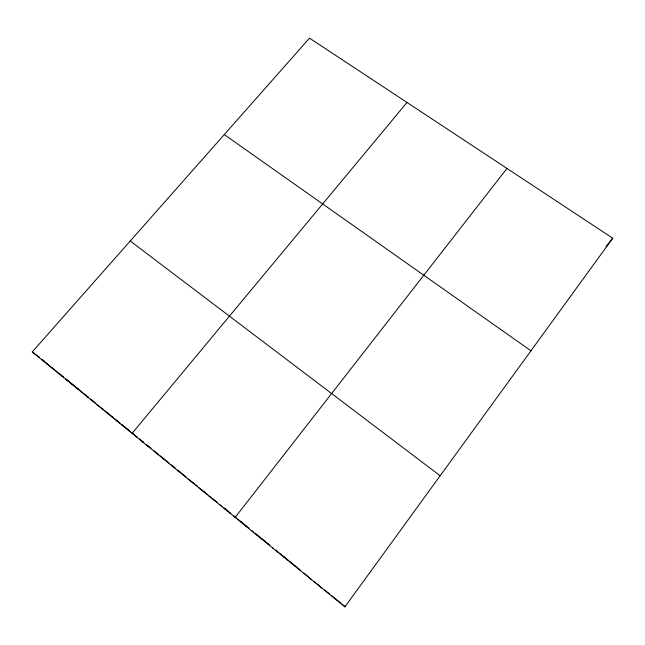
<?xml version="1.0" encoding="UTF-8"?>
<svg xmlns="http://www.w3.org/2000/svg" width="645" height="645" viewBox="0 0 645 645"><rect width="100%" height="100%" fill="white"/><g stroke="black" fill="none" stroke-linecap="round" stroke-linejoin="round"><path stroke-width="0.97" d="M344.898 606.872L612.75 238.231L309.519 38.128L32.25 351.912L344.898 606.872L344.994 606.115M506.986 168.442L235.167 517.387L236.102 517.733L233.853 515.895M605.994 246.519L607.179 245.076M607.775 244.342L612.75 238.231M406.995 102.458L132.096 433.335L133.821 434.335M322.387 588.514L317.783 584.33M316.808 583.959L314.333 581.516M311.245 579.428L304.013 573.099M300.167 570.39L300.586 570.309L279.591 553.192M294.66 565.899L295.12 565.85M283.687 556.949L284.235 556.982M278.229 552.499L278.825 552.563M272.787 548.065L273.424 548.161M267.361 543.638L268.046 543.775M261.951 539.228L262.676 539.397M256.565 534.834L257.331 535.044L255.049 533.181M251.187 530.456L253.525 531.932M245.834 526.086L246.688 526.36M240.496 521.732L241.391 522.039M229.862 513.065L230.837 513.444L223.347 507.333M224.573 508.744L225.589 509.163M219.3 504.446L221.856 506.115M214.043 500.157L215.14 500.641M208.803 495.884L217.381 502.463M203.578 491.627L204.755 492.175M198.37 487.378L207.722 494.594M193.178 483.145L194.435 483.758L188.001 478.921M182.841 474.712L184.18 475.397M177.698 470.519L179.076 471.237M172.57 466.335L173.989 467.085M167.458 462.167L168.909 462.949L160.25 455.886M162.355 458.015L163.854 458.821M157.275 453.87L158.807 454.709L153.784 450.613M147.157 445.622L148.769 446.525M142.126 441.511L143.77 442.446L139.497 438.963M126.96 429.143L128.718 430.175M121.832 424.966L123.63 426.031M116.729 420.798L118.559 421.894M111.633 416.646L113.504 417.767L104.869 410.736M106.554 412.51L108.465 413.663M101.491 408.382L103.434 409.567L96.452 404.27M91.421 400.166L93.436 401.408M86.406 396.078L88.454 397.352L83.495 393.305M81.407 391.999L82.794 392.87M76.424 387.935L78.545 389.266M71.458 383.888L73.611 385.242M66.5 379.849L68.693 381.235M61.565 375.817L63.791 377.236L58.905 373.253M56.639 371.802L58.147 372.77M51.729 367.803L54.027 369.279M46.843 363.812L56.808 371.552M41.965 359.837L44.328 361.369M37.096 355.871L39.498 357.427L32.25 351.912M224.291 134.579L530.964 350.791M130.25 241.012L440.156 475.768M41.562 359.12L47.093 363.627M65.887 378.954L82.076 392.152M90.59 399.086L95.573 403.149M114.947 418.952L120.002 423.072M122.179 424.845L127.992 429.578M129.443 430.771L130.903 431.957M132.362 433.15L137.369 437.229M146.625 444.776L150.914 448.275M171.086 464.722L175.44 468.27M177.617 470.052L186.373 477.187M195.911 484.959L197.386 486.161M237.618 518.967L248.962 528.215M258.097 535.664L269.578 545.025M275.738 550.048L278.051 551.935M324.709 589.973L329.571 593.94M331.659 595.649L340.745 603.051M342.148 604.196L344.946 606.477"/></g></svg>
